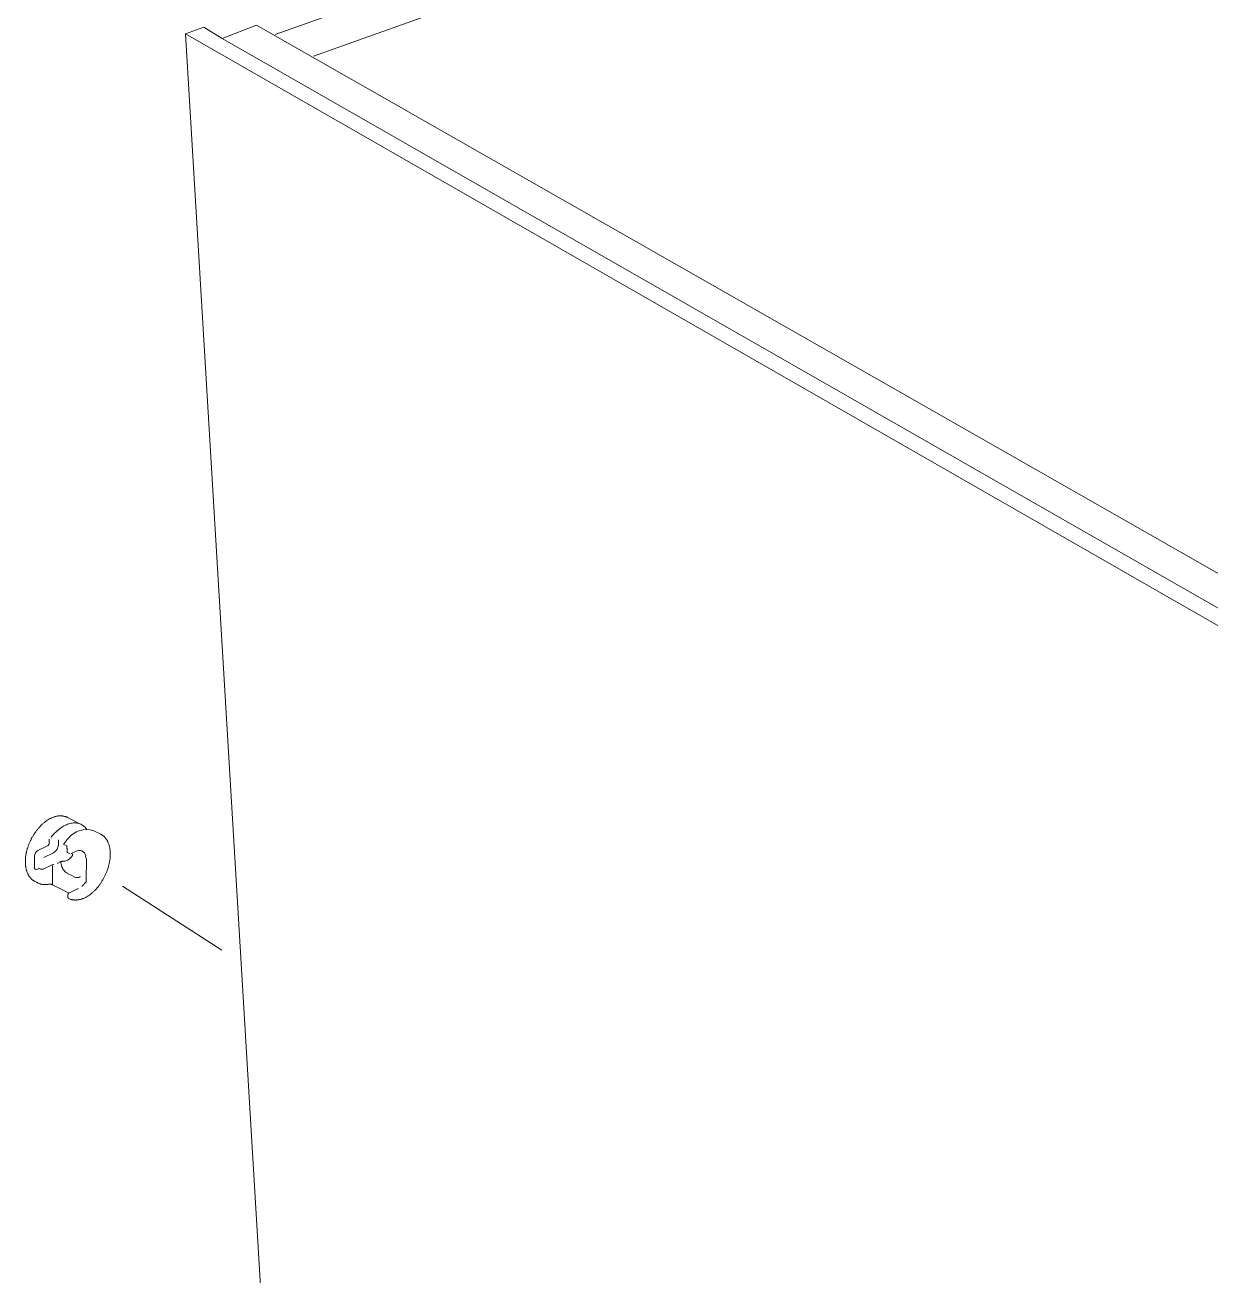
# Model space of a CAD drawing. Header units: metres. Extents: x -11.5 to 7.4, y -3.8 to 5.9.
# Drawn here: x 5.5119 to 5.6079, y 0.9827 to 1.0839 of the extents above; entities that cross this region are included whole.
import ezdxf

# ---------------------------------------------------------------- set-up
doc = ezdxf.new("R2010")
doc.units = ezdxf.units.M
doc.header["$MEASUREMENT"] = 0
doc.layers.add('PDF7_Geometry_Num_Penna__7_Num_Penna__7', color=7, linetype='Continuous', lineweight=18)

msp = doc.modelspace()

# ---------------------------------------------------------------- linework, layer by layer
at = {"layer": 'PDF7_Geometry_Num_Penna__7_Num_Penna__7', "color": 7, "linetype": 'Continuous', "lineweight": 18, "flags": 128}
for points in [[(5.532183121035796, 1.083144689148631), (5.715597877033979, 1.148167068437655)], [(5.53528792490477, 1.081388908002927), (5.71878499082232, 1.146708585806684)], [(5.53068053503012, 1.083894569369272), (5.527894282834163, 1.082839282492585)], [(5.535262126273325, 1.081282150808998), (5.530681026432623, 1.083893955116141)], [(5.526415529849919, 1.083743954501888), (5.52491183818861, 1.08320955427912)], [(5.524912206740487, 1.083210168532249), (5.698524711296198, 0.9836950190025622)], [(5.531457933790966, 0.9741694271696719), (5.52491245244174, 1.0832104142335)], [(5.527894774236668, 1.082839405343211), (5.526415652700543, 1.08374358595001)], [(5.700022383276835, 0.9843663976732362), (5.527895142788546, 1.082839773895088)], [(5.699185033410538, 0.987824519942369), (5.53526175772145, 1.081281905107746)], [(5.516477651316427, 1.019205975230885), (5.515363396139296, 1.019769859603874)], [(5.513885134557555, 1.017721325416593), (5.513886363063813, 1.017998967831181)], [(5.512973951465074, 1.017100561203798), (5.513749138914656, 1.017483855156682)], [(5.51464570278265, 1.017949950431438), (5.514644474276389, 1.017614568222665)], [(5.51508538517283, 1.017581644254918), (5.515324943893384, 1.017462479147771)], [(5.515332560632189, 1.017253510233076), (5.51533133212593, 1.016989381387339)], [(5.515663028815924, 1.01684073212997), (5.516018067124845, 1.017010265993746)], [(5.51422579934324, 1.016902525994809), (5.51345306890618, 1.016520460548186)], [(5.515369170118715, 1.016925376211232), (5.515596443776676, 1.016809896622863)], [(5.515789073558123, 1.016727463852868), (5.515723962726385, 1.016845400453755)], [(5.516900011768353, 1.016370459933934), (5.516892640730799, 1.014681263827478)], [(5.513017686287904, 1.01567524824183), (5.513222846833198, 1.015569596703535)], [(5.513398646078894, 1.015569105301032), (5.514172605022218, 1.015952399253915)], [(5.51415258037019, 1.015861244089479), (5.514146437838892, 1.014348952884355)], [(5.515378752467539, 1.015236180104777), (5.5156662229322, 1.015089987859928)], [(5.512741149528949, 1.014582369073611), (5.512997907337132, 1.014452147410132)], [(5.514161671316508, 1.014318977331629), (5.515497057620301, 1.013644527395307)], [(5.516181949859829, 1.013983717973484), (5.515471873241989, 1.013631136677081)], [(5.527849810907581, 1.009018709926767), (5.519835036072301, 1.01419809231572)], [(5.515403936845852, 1.013506197590518), (5.515403936845852, 1.013278923932559)], [(5.515433912398578, 1.01322609816341), (5.515538335430614, 1.013173272394263)]]:
    msp.add_lwpolyline(points, dxfattribs=at)
for points in [[(5.513280832328633, 1.019172314159381, 0.01086728291438765), (5.513194836890488, 1.019088775733752, 0.01972415127936728), (5.513043806088168, 1.018925481411912)], [(5.514054668421331, 1.01818975485324, -0.03148079243421309), (5.514419534780323, 1.018577962831161), (5.514511672749766, 1.018666415281825), (5.514602582212948, 1.018746268188678), (5.51469840570117, 1.018823664083008), (5.51479545769565, 1.018896145952303), (5.51489128118387, 1.018963713796562), (5.514987104672093, 1.019023910603265), (5.51508538517283, 1.019080421891189), (5.515182437167311, 1.019132019154078), (5.51528071766805, 1.019176245379411), (5.51537654115627, 1.019216786085965), (5.515474821657012, 1.019248727248705), (5.51557064514523, 1.019279439905187), (5.51566646863345, 1.019299096005335), (5.515759835109153, 1.019313838080445), (5.515851973078597, 1.019324894636778), (5.515944111048039, 1.019327351649297), (5.516032563498705, 1.019324894636778), (5.51611978744311, 1.019316295092964), (5.516204554374999, 1.019300324511593), (5.516289321306887, 1.019280668411445), (5.516369174213738, 1.019254869780002), (5.516446570108068, 1.019221700111003), (5.516522737496139, 1.019182387910707), (5.516595219365437, 1.019138161685373), (5.516662787209695, 1.019087792928745), (5.516729126547695, 1.019033738653338), (5.516790551860653, 1.018971084834117), (5.516848291654838, 1.018904745496119), (5.516902345930246, 1.018833492133083), (5.516915859499099, 1.018815064539194)], [(5.514918431172198, 1.019894675839812, 0.03227284146736561), (5.514831207227793, 1.019897132852322, 0.02173913045173973), (5.514746440295907, 1.019897132852321)], [(5.512721861980681, 1.018506463766874, 0.008033119494167578), (5.512651837123904, 1.018400812228578, 0.009866671490608986), (5.512584269279646, 1.018291475171506)], [(5.518171024344165, 1.018342089629387, 0.04069256450600081), (5.518064881403365, 1.018404006344853), (5.517489940474039, 1.018692705315773)], [(5.518474465390193, 1.018058304683501, 0.008499864683543976), (5.518421639621049, 1.018124644021503, 0.007498908691388089), (5.518361442814344, 1.018186069334464)], [(5.512342253546576, 1.01783324233681, 0.006607375735060957), (5.512291884789947, 1.017715305735923, -0.003883524777155787), (5.512242744539577, 1.017596140628776, 0.006698302199196773), (5.512197289807984, 1.017475747015371, -0.002369999060976282), (5.512155520595172, 1.017355353401966)], [(5.518615743610008, 1.017831031025543, 0.008945161598586519), (5.518572745890932, 1.017910883932393, 0.01733663665351279), (5.518524834146822, 1.017987051320465)], [(5.518830732205375, 1.016950192037668, 0.007796109122328188), (5.51882213266156, 1.017058300588481, 0.01686905979636603), (5.518811076105221, 1.017166409139294, 0.02455081155945259), (5.518795105523857, 1.017270832171331)], [(5.511973701668802, 1.016512598108128, 0.009703244276511851), (5.511963873618729, 1.016394661507241, 0.01607272599818924), (5.511957724055796, 1.016166451943398, 0.0002714297367447674), (5.51196141660621, 1.016054365273432)], [(5.513086728339674, 1.015640481514693), (5.512965966174395, 1.01557930190298, -0.6505172257050158), (5.512690780772322, 1.015782005435758), (5.512694466291098, 1.016625989235855)], [(5.514532311654921, 1.016041711658962), (5.514832067182176, 1.01618913241007, 0.06699698004990545), (5.51487137938247, 1.015908173028582, 0.05777009115554696), (5.51498931598336, 1.015630530613993)], [(5.515157252788995, 1.016237904108562, 0.04021845851875148), (5.515305902046361, 1.016279673321376, 0.04947826748402127), (5.515461922341286, 1.016358297721972, 0.06025932371251258), (5.515615485623696, 1.016486062372926)], [(5.512065839638247, 1.015435198118774, -0.008942460816176364), (5.512037583994285, 1.015529793100737, 0.008727234872297132), (5.512013013869099, 1.015629302107735)], [(5.512173948189059, 1.015169840766778, -0.008667212102543455), (5.512133407482501, 1.015253379192408, 0.01422564857817739), (5.512097780800987, 1.015343060149332)], [(5.51221940292065, 1.015088759353669, 0.02836742568271419), (5.512266086158505, 1.015012591965599, 0.005823183634148869), (5.512316454915132, 1.014938881590042)], [(5.515666714334703, 1.015089742158677), (5.515956641811883, 1.014943549913827, 0.09882084298787557), (5.516148043087075, 1.014896743825353)], [(5.51808994293105, 1.014488265494152, 0.009959194576694705), (5.51815751077531, 1.014596374044964, -0.007410280293768034), (5.51822262160705, 1.014705711102039, -0.003469320391423833), (5.518287732438793, 1.014819962184147, 0.009733173642902588), (5.518347929245495, 1.014932984759996, -0.003137922198722796), (5.518405669039678, 1.015049692854626)], [(5.518458494808824, 1.015168857961771, 0.02909906390344892), (5.518510092071718, 1.015286794562658, 0.01603246717846136), (5.518556775309566, 1.015405959669804)], [(5.51365233262143, 1.014331999497979, 0.03241826069644679), (5.513739556565834, 1.014340599041788, 0.03466329532913995), (5.513825552003983, 1.014354112610643)], [(5.517542029139433, 1.013816272570349, 0.01032565406847337), (5.517625567565059, 1.013903496514756, 0.01023757399427505), (5.517707877484428, 1.013993177471679)]]:
    msp.add_lwpolyline(points, format="xyb", dxfattribs=at)
msp.add_lwpolyline([(5.514145455033889, 1.01593925423694), (5.514151597565181, 1.015904856061681)], close=True, dxfattribs=at)
at = {"layer": 'PDF7_Geometry_Num_Penna__7_Num_Penna__7', "color": 7, "linetype": 'Continuous', "lineweight": 18}
for centre, radius, start, end in [((5.514594739782751, 1.017901182913416), 0.001826624050266901, 128.4960861160245, 132.1874056647796), ((5.522002433371574, 1.007730851440938), 0.01441548389143765, 125.0233631411873, 125.4717869752164), ((5.514635343959805, 1.018512814401691), 0.001337198228885228, 113.4162006775855, 117.9141822427796), ((5.511834087048111, 1.028353440525976), 0.008886995765332806, 286.038641929002, 286.657701165554), ((5.514692516911548, 1.019149390574309), 0.0007412342259414118, 92.76505507237444, 99.74301041897282), ((5.517279185107604, 1.015289543344544), 0.005582244230575739, 142.1432177724971, 143.4571579954776), ((5.518212072927311, 1.015325039834531), 0.003903421179115796, 135.3831017003723, 143.1245711718556), ((5.517660110771711, 1.017515367478914), 0.0009704028172974333, 48.6474984799447, 53.49741434072833), ((5.514901544351696, 1.017573868838088), 0.0001738133128430519, 9.244563349896888, 13.37530180522263), ((5.517098373220135, 1.017076679399847), 0.001696194957473196, 20.03592942626155, 23.29598801933671), ((5.516646980227007, 1.016902413584567), 0.002180582977703516, 15.11669467152652, 17.74190823472151), ((5.487956553312332, 1.020943385095281), 0.02441299840082145, 350.1115499200944, 350.4011675057229), ((5.515013261618554, 1.01547831185797), 0.0007438093960772107, 96.71452064953664, 98.8158113789985), ((5.514400609431169, 1.017545438532736), 0.001616895602920998, 322.767913363723, 326.6096597607092), ((5.52028455419147, 1.015573343647435), 0.001603337359302515, 164.1363897401175, 168.6096205394737), ((5.49664334323178, 1.020258738555136), 0.02250366562746198, 349.4364597304868, 349.7481176444179), ((5.516503728869738, 1.016696075550555), 0.002322585070569261, 351.9990013450275, 354.9277313546045), ((5.514868648926063, 1.016833725597114), 0.003964860470315301, 356.7281754104834, 358.3985280967742), ((5.512995196092561, 1.015938963871944), 0.001021689153864358, 185.7321416749259, 191.6588640811332), ((5.514001684956423, 1.01655454648046), 0.002351982188349311, 230.0721924385895, 232.0727203751836), ((5.513603980847746, 1.015967893420177), 0.001645459615856382, 262.7236478258346, 265.6907591809672), ((5.514359885680593, 1.017384789757419), 0.003046095229534806, 263.5591354576856, 264.2098574087983), ((5.514180510970853, 1.014779413795699), 0.0004440078371255041, 253.2540955156718, 257.6769943363867), ((5.51402742117607, 1.014037953599808), 0.0003112177074884315, 64.39528310228171, 68.34596137542572), ((5.51618280981401, 1.015234429483968), 0.0003348482067178082, 279.4389954362077, 296.0503478153594), ((5.515331409974134, 1.016063312360572), 0.003155243080299464, 304.0869442937853, 306.1046892807733), ((5.516231634286388, 1.015025837408312), 0.00177817738630015, 309.7043754833884, 313.4624481314966)]:
    msp.add_arc(centre, radius, start, end, dxfattribs=at)
for points in [[(5.513368056273041, 1.01925462407875), (5.513407233875046, 1.01925462407875), (5.513239099263997, 1.01917231415938), (5.513280832328634, 1.01917231415938)], [(5.513547418186889, 1.019403273336119), (5.513586749577908, 1.019403273336119), (5.51341855962796, 1.019330791466819), (5.513457737229966, 1.019330791466819)], [(5.513637099143812, 1.019470841180376), (5.513673954331592, 1.019470841180376), (5.513509813050431, 1.01940327333612), (5.51354741818689, 1.01940327333612)], [(5.513822603588958, 1.019592463300039), (5.513858880944047, 1.019592463300039), (5.513692773027612, 1.019535952012115), (5.513729237113254, 1.019535952012115)], [(5.513915970064662, 1.019647746081707), (5.513952845721863, 1.019647746081707), (5.513785462855882, 1.019592463300039), (5.513822603588957, 1.019592463300039)], [(5.514009336540363, 1.019694429319557), (5.514044018732053, 1.019694429319557), (5.513881353208406, 1.019647746081707), (5.513915970064662, 1.019647746081707)], [(5.514196069491767, 1.019776739238926), (5.514228711714516, 1.019776739238926), (5.514070852978955, 1.019739884051152), (5.514103931522319, 1.019739884051152)], [(5.51428943596747, 1.019812365920444), (5.51432365819183, 1.019812365920444), (5.514161387300085, 1.019776739238926), (5.51419606949177, 1.019776739238926)], [(5.514476168918874, 1.019861506170814), (5.514508695347635, 1.019861506170814), (5.514349327110136, 1.019839393058145), (5.514381573936905, 1.019839393058145)], [(5.514567078382058, 1.019879933764702), (5.514598663180029, 1.019879933764702), (5.514446967658454, 1.019861506170815), (5.514476168918876, 1.019861506170815)], [(5.514746440295907, 1.019897132852332), (5.514777177512689, 1.019897132852332), (5.514626868491609, 1.019889761814774), (5.51465675933898, 1.019889761814774)], [(5.515003198104086, 1.01988361928348), (5.515030668339151, 1.01988361928348), (5.514889936182032, 1.019894675839817), (5.514918431172196, 1.019894675839817)], [(5.515085508023457, 1.01986764870211), (5.515113224387993, 1.01986764870211), (5.514975920838442, 1.01988361928348), (5.515003198104085, 1.01988361928348)], [(5.515166589436566, 1.019849221108221), (5.515194305801104, 1.019849221108221), (5.515058037788398, 1.019867648702108), (5.515085508023462, 1.019867648702108)], [(5.515243985330899, 1.019822193970517), (5.51527117947619, 1.019822193970517), (5.51513939529128, 1.019849221108221), (5.515166589436572, 1.019849221108221)], [(5.515320152718971, 1.019791481314037), (5.515346615553663, 1.019791481314037), (5.515217953749978, 1.019822193970519), (5.515243985330902, 1.019822193970519)], [(5.515363150438045, 1.019768139695111), (5.515378543577358, 1.019768139695111), (5.515302434949728, 1.019791481314034), (5.515320152718966, 1.019791481314034)], [(5.512456504628684, 1.018065430019806), (5.512497709981285, 1.018065430019806), (5.512358206065588, 1.0179511789377), (5.512399993340764, 1.0179511789377)], [(5.512517929941646, 1.018180909608175), (5.512561364196978, 1.018180909608175), (5.51241307037335, 1.018065430019803), (5.512456504628684, 1.018065430019803)], [(5.512584269279646, 1.018291475171506), (5.512628307416565, 1.018291475171506), (5.512473891804722, 1.018180909608174), (5.512517929941644, 1.018180909608174)], [(5.512794343849976, 1.018613343811426), (5.51283762145952, 1.018613343811426), (5.512678237033224, 1.018506463766875), (5.512721861980677, 1.018506463766875)], [(5.512949135638639, 1.018811133319164), (5.512989973078934, 1.018811133319164), (5.512831441742762, 1.018715309830942), (5.512871739744311, 1.018715309830942)], [(5.513028988545489, 1.018909413819904), (5.513072561568762, 1.018909413819904), (5.512906349038941, 1.018811133319165), (5.512949135638642, 1.018811133319165)], [(5.514074693073356, 1.018104619369476), (5.514078577951252, 1.018104619369476), (5.514078863174857, 1.018109533394512), (5.514083292617168, 1.018109533394512)], [(5.517489571922164, 1.018693196718278), (5.516786866341877, 1.018948726020198), (5.515872857685002, 1.01866985509935), (5.515433052444195, 1.018066658526064)], [(5.518100999487388, 1.018383858842201), (5.518115995317366, 1.018383858842201), (5.518042608629017, 1.018405971954865), (5.518058001768317, 1.018405971954865)], [(5.518064881403365, 1.018404006344853), (5.518066618773578, 1.018404006344853), (5.518057510365797, 1.018406463357373), (5.518058738872059, 1.018406463357373)], [(5.518237363682163, 1.018295406391535), (5.518263654864223, 1.018295406391535), (5.518142030555364, 1.018342089629387), (5.51817102434417, 1.018342089629387)], [(5.518361442814344, 1.018186069334463), (5.518387561215678, 1.018186069334463), (5.518272566240237, 1.018243809128648), (5.518301246007632, 1.018243809128648)], [(5.518524834146822, 1.017987051320468), (5.518553116484834, 1.017987051320468), (5.518444726402485, 1.0180583046835), (5.5184744653902, 1.0180583046835)], [(5.512053554575653, 1.01699294405549), (5.512094759928249, 1.01699294405549), (5.511987514159388, 1.016872550442082), (5.512027755944211, 1.016872550442082)], [(5.512085495738395, 1.017112109162636), (5.512125511866576, 1.017112109162636), (5.512012717135359, 1.01699294405549), (5.512053554575657, 1.01699294405549)], [(5.512118665407392, 1.017233731282301), (5.51215985244243, 1.017233731282301), (5.512041646496675, 1.017112109162636), (5.512085495738395, 1.017112109162636)], [(5.512155520595172, 1.017355353401966), (5.512197541974563, 1.017355353401966), (5.512076304202838, 1.017233731282301), (5.512118665407386, 1.017233731282301)], [(5.512399993340761, 1.017951178937697), (5.512443427596093, 1.017951178937697), (5.512298836668418, 1.017833242336811), (5.512342253546571, 1.017833242336811)], [(5.512973951465074, 1.017100561203798), (5.512814245651374, 1.01701825128443), (5.512691395025451, 1.016805719701583), (5.512693852037968, 1.016626357787737)], [(5.513748893213403, 1.017484469409812), (5.513836840877379, 1.017484469409812), (5.513887714420697, 1.017630661654661), (5.513885257408179, 1.017721571117843)], [(5.51422579934324, 1.016902525994809), (5.514466586570049, 1.017027833633253), (5.514653319521454, 1.017343559741876), (5.514644719977638, 1.017615059625168)], [(5.515073100110238, 1.017617762338939), (5.515080471147793, 1.017617762338939), (5.51506894141408, 1.017638646945349), (5.515075557122754, 1.017638646945349)], [(5.515078014135275, 1.017589506694977), (5.515084156666572, 1.017589506694977), (5.515070643097726, 1.017601791757571), (5.515073100110244, 1.017601791757571)], [(5.515075557122756, 1.017638646945346), (5.515082172831431, 1.017638646945346), (5.515076993305671, 1.017657074539237), (5.515084156666564, 1.017657074539237)], [(5.51508538517283, 1.017583364163681), (5.515088132196338, 1.017583364163681), (5.515075557122767, 1.017589506694976), (5.515078014135282, 1.017589506694976)], [(5.515084156666569, 1.017657074539234), (5.515088586108883, 1.017657074539234), (5.515085185813712, 1.01766690258931), (5.51508907069161, 1.01766690258931)], [(5.515317572855828, 1.017373412443977), (5.515325342611628, 1.017373412443977), (5.515306414625211, 1.017352527837568), (5.515313887337052, 1.017352527837568)], [(5.515313887337047, 1.01735252783757), (5.515321258374603, 1.01735252783757), (5.515310409494926, 1.017331643231166), (5.515317572855825, 1.017331643231166)], [(5.515323469685871, 1.017392208589743), (5.515328963732887, 1.017392208589743), (5.515311062977187, 1.017376238008374), (5.515317327154576, 1.017376238008374)], [(5.515327155204648, 1.017416778714928), (5.515334526242206, 1.017416778714928), (5.515314782834805, 1.017392208589745), (5.515323469685873, 1.017392208589745)], [(5.515317572855828, 1.017331643231164), (5.515322486880867, 1.017331643231164), (5.515316193113538, 1.017319358168571), (5.515321258374606, 1.017319358168571)], [(5.515321135523978, 1.017317024006678), (5.515327399701365, 1.017317024006678), (5.515316781693192, 1.017294910894011), (5.515327278055275, 1.017294910894011)], [(5.515318801362087, 1.017375869456495), (5.515320029868344, 1.017375869456495), (5.515317572855825, 1.017374640950235), (5.515317572855825, 1.017374640950235)], [(5.515329612217169, 1.017436434815076), (5.515333497095068, 1.017436434815076), (5.515320891027269, 1.017416778714925), (5.515327155204655, 1.017416778714925)], [(5.515327278055276, 1.017294910894011), (5.515332343316342, 1.017294910894011), (5.51532113552398, 1.017272797781349), (5.515329735067792, 1.017272797781349)], [(5.515327155204648, 1.017448719877668), (5.515331584646958, 1.017448719877668), (5.515324698192124, 1.017436434815074), (5.515329612217164, 1.017436434815074)], [(5.51532592669839, 1.017458547927741), (5.515328673721895, 1.017458547927741), (5.515328383710903, 1.017452405396448), (5.515328383710906, 1.017452405396448)], [(5.515329735067793, 1.017272797781345), (5.515336898428695, 1.017272797781345), (5.515325927902916, 1.017253141681197), (5.5153321920803, 1.017253141681197)], [(5.516859839613677, 1.016673409577462), (5.516760330606677, 1.017053018011566), (5.516386864703865, 1.017200438762674), (5.516018312826094, 1.017010020292491)], [(5.518656284316561, 1.017747492599915), (5.518685972511781, 1.017747492599915), (5.518584957331388, 1.017831031025548), (5.518615743610008, 1.017831031025548)], [(5.51872385216082, 1.017566902179807), (5.518754931184012, 1.017566902179807), (5.51866110021785, 1.017657811642994), (5.518691910998085, 1.017657811642994)], [(5.518775449423707, 1.017372798190847), (5.518809428227925, 1.017372798190847), (5.518717512754421, 1.017471078691583), (5.518752107804785, 1.017471078691583)], [(5.518795105523855, 1.017270832171329), (5.518827258609646, 1.017270832171329), (5.51873999259622, 1.017372798190846), (5.5187754494237, 1.017372798190846)], [(5.51196141660621, 1.016054365273432), (5.511998292263407, 1.016054365273432), (5.511930520132195, 1.015943799710098), (5.511967559137511, 1.015943799710098)], [(5.511988443743913, 1.016631763215274), (5.512028061880343, 1.016631763215274), (5.511933912477026, 1.016512598108128), (5.51197370166881, 1.016512598108128)], [(5.512006871337803, 1.016750928322421), (5.512048076690401, 1.016750928322421), (5.511948654552135, 1.016631763215277), (5.511988443743916, 1.016631763215277)], [(5.514224079434477, 1.015970212594674), (5.514229144695544, 1.015970212594674), (5.514235135990813, 1.01597266960719), (5.514237593003334, 1.01597266960719)], [(5.514237593003328, 1.015972669607191), (5.514242658264399, 1.015972669607191), (5.514243735534624, 1.015971441100932), (5.514247421053399, 1.015971441100932)], [(5.51425602059722, 1.015971441100932), (5.514257757967431, 1.015971441100932), (5.514259197252041, 1.015968984088413), (5.514260934622254, 1.015968984088413)], [(5.514831698630299, 1.016188763858192), (5.514838314338971, 1.016188763858192), (5.514842015226266, 1.016199820414528), (5.514852583236707, 1.016199820414528)], [(5.514852583236705, 1.016199820414525), (5.514860055948543, 1.016199820414525), (5.514866304482208, 1.016207191452083), (5.514873467843111, 1.016207191452083)], [(5.514873467843113, 1.01620719145208), (5.514882411503677, 1.01620719145208), (5.514890322813987, 1.016213333983375), (5.514899266474556, 1.016213333983375)], [(5.514926293612259, 1.016217019502155), (5.514937619880335, 1.016217019502155), (5.514949573958674, 1.016220705020932), (5.51496192029378, 1.016220705020932)], [(5.514961920293779, 1.016220705020932), (5.514985261912703, 1.016220705020932), (5.515008603531626, 1.016224390539713), (5.515031945150553, 1.016224390539713)], [(5.515031945150552, 1.01622439053971), (5.515052973790437, 1.01622439053971), (5.515077399882143, 1.016229304564742), (5.515099512994803, 1.016229304564742)], [(5.51509951299481, 1.016229304564746), (5.51512010651233, 1.016229304564746), (5.515140009881963, 1.016237904108561), (5.515157252789, 1.016237904108561)], [(5.51533133212593, 1.016982133200409), (5.515338703163487, 1.016982133200409), (5.515327544932864, 1.016961248594), (5.515335017644708, 1.016961248594)], [(5.515335017644709, 1.016961248594002), (5.515339447087019, 1.016961248594002), (5.515334673527956, 1.016944049506373), (5.515343617188526, 1.016944049506373)], [(5.515343617188524, 1.016944049506373), (5.515350780549426, 1.016944049506373), (5.515350988226073, 1.016932992950036), (5.515357130757367, 1.016932992950036)], [(5.515357130757375, 1.016932992950039), (5.515362342868012, 1.016932992950039), (5.515364350558892, 1.016925621912481), (5.51536941581996, 1.016925621912481)], [(5.515615485623695, 1.016486062372928), (5.515651112305211, 1.016486062372928), (5.515651836039943, 1.016567143786038), (5.51568796749299, 1.016567143786038)], [(5.515750621312208, 1.016655596236704), (5.515763852729552, 1.016655596236704), (5.515754884273047, 1.016691222918221), (5.515770277412354, 1.016691222918221)], [(5.515770277412356, 1.016691222918221), (5.515783565739288, 1.016691222918221), (5.515773860908634, 1.01672684959974), (5.515788705006245, 1.01672684959974)], [(5.516900011768353, 1.016370459933934), (5.51690369728713, 1.016460140890858), (5.516782937981175, 1.016677586498744), (5.516859471061792, 1.016677586498744)], [(5.51874227975471, 1.016011613255611), (5.518782068946494, 1.016011613255611), (5.51872320676137, 1.016133235375273), (5.518765621373634, 1.016133235375273)], [(5.518787734486301, 1.01625362898868), (5.518826133905483, 1.01625362898868), (5.518762997182233, 1.016372794095825), (5.518803705067665, 1.016372794095825)], [(5.518817218636521, 1.016490730696713), (5.51885683677295, 1.016490730696713), (5.518790109689206, 1.01660743879134), (5.5188270466866, 1.01660743879134)], [(5.51883441772415, 1.016837169461819), (5.518872580594351, 1.016837169461819), (5.51879262870187, 1.016950192037671), (5.518830732205373, 1.016950192037671)], [(5.518831960711632, 1.016722918379709), (5.518871292102654, 1.016722918379709), (5.518797542066956, 1.016837169461816), (5.518834417724152, 1.016837169461816)], [(5.511967559137508, 1.015943799710101), (5.512003270443093, 1.015943799710101), (5.51194157668853, 1.015836919665545), (5.511978615693846, 1.015836919665545)], [(5.511994586275211, 1.015732496633511), (5.512029528586982, 1.015732496633511), (5.51197826646483, 1.015629302107733), (5.512013013869097, 1.015629302107733)], [(5.512065839638245, 1.015435198118774), (5.512100434688611, 1.015435198118774), (5.512065138578235, 1.015343060149331), (5.512097780800987, 1.015343060149331)], [(5.512173948189059, 1.015169840766778), (5.512206404943133, 1.015169840766778), (5.512189061054301, 1.015088759353668), (5.512219402920658, 1.015088759353668)], [(5.513223461086328, 1.015569719554161), (5.513278961839389, 1.015569719554161), (5.513344721448757, 1.015569719554158), (5.513399137481392, 1.015569719554158)], [(5.51417248217159, 1.015953013507044), (5.514176167690368, 1.015953013507044), (5.514179046259583, 1.015959156038341), (5.514185995740433, 1.015959156038341)], [(5.514185995740441, 1.015959156038341), (5.51419225991783, 1.015959156038341), (5.514199110591054, 1.015966527075897), (5.514206880346854, 1.015966527075897)], [(5.514206880346849, 1.015966527075896), (5.514213144524237, 1.015966527075896), (5.514217815257087, 1.015970212594674), (5.514224079434473, 1.015970212594674)], [(5.515167449390947, 1.015393428905961), (5.515262140052283, 1.015393428905961), (5.514886289783224, 1.015630530613992), (5.514989315983358, 1.015630530613992)], [(5.515378752467539, 1.015236180104777), (5.515459516827332, 1.015236180104777), (5.51507363139943, 1.015393428905962), (5.515167449390947, 1.015393428905962)], [(5.516395832799564, 1.014968488590889), (5.516401326846579, 1.014968488590889), (5.516368718354595, 1.014954975022038), (5.516377405205666, 1.014954975022038)], [(5.516405660849635, 1.014975859628445), (5.516408407873143, 1.014975859628445), (5.516390338752565, 1.014968488590889), (5.516395832799571, 1.014968488590889)], [(5.518405669039677, 1.015049692854626), (5.51844908591783, 1.015049692854626), (5.518413776505986, 1.015168857961772), (5.518458494808824, 1.015168857961772)], [(5.518556775309563, 1.015405959669804), (5.518599207709464, 1.015405959669804), (5.518557158759959, 1.015527581789468), (5.518602230041154, 1.015527581789468)], [(5.518602230041154, 1.01552758178947), (5.518644963698041, 1.01552758178947), (5.518598808584565, 1.015647975402875), (5.518641542241455, 1.015647975402875)], [(5.518641542241451, 1.015647975402875), (5.518682379681747, 1.015647975402875), (5.518636376049837, 1.015769597522539), (5.518678397429228, 1.015769597522539)], [(5.518678397429229, 1.015769597522539), (5.518720758633779, 1.015769597522539), (5.518671608569457, 1.015889991135942), (5.518712795604491, 1.015889991135942)], [(5.512316454915132, 1.014938881590042), (5.512345448703939, 1.014938881590042), (5.512342450740629, 1.014871313745782), (5.512372966203055, 1.014871313745782)], [(5.512372966203056, 1.014871313745785), (5.512400764126471, 1.014871313745785), (5.512401119648622, 1.014809888432824), (5.512430705997242, 1.014809888432824)], [(5.512430705997241, 1.014809888432822), (5.512458558160555, 1.014809888432822), (5.512462544961581, 1.014750920132375), (5.512492131310211, 1.014750920132375)], [(5.512556013635683, 1.01469932286949), (5.512585599984305, 1.01469932286949), (5.512597753614909, 1.014652639631642), (5.512623581479938, 1.014652639631642)], [(5.512623581479941, 1.01465263963164), (5.512651595732867, 1.01465263963164), (5.512665121240651, 1.014607184900047), (5.512694834842968, 1.014607184900047)], [(5.512694834842979, 1.014607184900048), (5.512710852604894, 1.014607184900048), (5.512723379403276, 1.014582614774859), (5.512741518080822, 1.014582614774859)], [(5.512877882275603, 1.014522295117533), (5.512953312960086, 1.014522295117533), (5.513062545584562, 1.014393301960311), (5.513138325602565, 1.014393301960311)], [(5.513142502523843, 1.014390967798422), (5.51314741654888, 1.014390967798422), (5.513150950831626, 1.014387282279642), (5.513156016092695, 1.014387282279642)], [(5.513156016092696, 1.014387282279644), (5.513180493906499, 1.014387282279644), (5.51320446711623, 1.014365169166974), (5.513232183480771, 1.014365169166974)], [(5.513232183480767, 1.014365169166977), (5.513259899845306, 1.014365169166977), (5.513285548529343, 1.014345513066828), (5.513313264893886, 1.014345513066828)], [(5.513313264893879, 1.014345513066829), (5.513340735128943, 1.014345513066829), (5.513368436222956, 1.014335685016756), (5.513395574813255, 1.014335685016756)], [(5.513480341745135, 1.01432708547294), (5.513507368882839, 1.01432708547294), (5.513535598944022, 1.014327085472941), (5.513565108677027, 1.014327085472941)], [(5.513565108677023, 1.01432708547294), (5.513593391015031, 1.01432708547294), (5.513622619019106, 1.01433199949798), (5.513652332621427, 1.01433199949798)], [(5.513825552003981, 1.014354112610644), (5.513831694535276, 1.014354112610644), (5.513834049873505, 1.014357798129422), (5.513841522585344, 1.014357798129422)], [(5.513841276884101, 1.014357920980047), (5.513858519791131, 1.014357920980047), (5.513853561946693, 1.014393547661562), (5.51387076103432, 1.014393547661562)], [(5.513841276884101, 1.014357920980047), (5.513846190909135, 1.014357920980047), (5.513853561946691, 1.014359149486306), (5.513859704477991, 1.014359149486306)], [(5.513859704477987, 1.014359149486307), (5.513867177189833, 1.014359149486307), (5.513875405347623, 1.014364063511341), (5.513886731615693, 1.014364063511341)], [(5.513886731615692, 1.014364063511343), (5.513895418466762, 1.014364063511343), (5.513903854219286, 1.014365292017605), (5.51391375875339, 1.014365292017605)], [(5.513946928422394, 1.014365292017603), (5.513959274757499, 1.014365292017603), (5.513972424581771, 1.014361606498829), (5.513982555103907, 1.014361606498829)], [(5.513982555103912, 1.014361606498825), (5.513994840166506, 1.014361606498825), (5.514004174658968, 1.014357920980049), (5.51401818178543, 1.014357920980049)], [(5.514085749629688, 1.014345635917455), (5.514097075897763, 1.014345635917455), (5.51410596592409, 1.014337036373642), (5.514116462286167, 1.014337036373642)], [(5.51411646228617, 1.014337036373641), (5.514125818311096, 1.014337036373641), (5.51413401984709, 1.014327208323567), (5.514142260917608, 1.014327208323567)], [(5.514146683540146, 1.014348952884355), (5.514157808137467, 1.014348952884355), (5.514149326231799, 1.014319468734135), (5.514161425615248, 1.014319468734135)], [(5.516148043087071, 1.01489674382535), (5.516176325425086, 1.01489674382535), (5.516209044276605, 1.014904114862906), (5.516237724044004, 1.014904114862906)], [(5.516268313849855, 1.013976469786553), (5.516295591115504, 1.013976469786553), (5.516154848176638, 1.013983840824108), (5.516182318411704, 1.013983840824108)], [(5.516187723839245, 1.01398470077849), (5.51619047086275, 1.01398470077849), (5.51617912429543, 1.013983472272233), (5.516181581307952, 1.013983472272233)], [(5.516195094876799, 1.013992071816046), (5.516197841900305, 1.013992071816046), (5.516184249098817, 1.013984700778491), (5.516187723839246, 1.013984700778491)], [(5.516330107714692, 1.014933230461249), (5.516336723423366, 1.014933230461249), (5.516343828960199, 1.014941830005063), (5.516350992321098, 1.014941830005063)], [(5.516377405205672, 1.014954975022037), (5.516387901567752, 1.014954975022037), (5.516341702040119, 1.014941461453188), (5.516351606574226, 1.014941461453188)], [(5.516350992321099, 1.014941830005065), (5.516361488683182, 1.014941830005065), (5.516369778388285, 1.014956572080172), (5.516378019458799, 1.014956572080172)], [(5.516653450562123, 1.014346004469333), (5.516714456753065, 1.014346004469333), (5.516491287735901, 1.014182613136852), (5.516553941555125, 1.014182613136852)], [(5.516709838999423, 1.014372417353906), (5.516762104686145, 1.014372417353906), (5.516781158206799, 1.014521066611278), (5.516849888712975, 1.014521066611278)], [(5.516851362920486, 1.014518732449383), (5.516902563783678, 1.014518732449383), (5.516848837710207, 1.014680895275601), (5.516893132133306, 1.014680895275601)], [(5.517707877484428, 1.013993177471679), (5.517747055086429, 1.013993177471679), (5.517747117482054, 1.014085315441121), (5.517788958897538, 1.014085315441121)], [(5.517788958897539, 1.014085315441122), (5.517830017480828, 1.014085315441122), (5.517826056790328, 1.014181138929339), (5.517866354791875, 1.014181138929339)], [(5.517866354791872, 1.014181138929343), (5.517907413375157, 1.014181138929343), (5.517902224178393, 1.01428064793634), (5.517942522179947, 1.01428064793634)], [(5.517942522179945, 1.014280647936342), (5.517983800721502, 1.014280647936342), (5.517976182520199, 1.014383842462118), (5.518017461061759, 1.014383842462118)], [(5.518017461061756, 1.014383842462117), (5.518059031070599, 1.014383842462117), (5.51804694521198, 1.01448826549415), (5.518089942931049, 1.01448826549415)], [(5.515410202227773, 1.013552880828368), (5.51541914588834, 1.013552880828368), (5.515396688658928, 1.013525853690662), (5.515405288202746, 1.013525853690662)], [(5.515405288202736, 1.013525853690664), (5.515412760914579, 1.013525853690664), (5.515398994435415, 1.01350619759052), (5.515404059696481, 1.01350619759052)], [(5.515420030277847, 1.013577450953552), (5.515428271348367, 1.013577450953552), (5.515400071705631, 1.013552880828368), (5.515410202227771, 1.013552880828368)], [(5.515403322592721, 1.013278801081932), (5.515424351232603, 1.013278801081932), (5.515415323199345, 1.013225975312786), (5.5154340352492, 1.013225975312786)], [(5.515403322592721, 1.013278801081932), (5.515414447190047, 1.013278801081932), (5.515409937149164, 1.013256687969267), (5.515419293174094, 1.013256687969267)], [(5.515433543846699, 1.013598335559961), (5.515441410124903, 1.013598335559961), (5.515412260522046, 1.013577450953548), (5.515420030277846, 1.013577450953548)], [(5.515419538875344, 1.013257179371768), (5.515431823937935, 1.013257179371768), (5.515423292856427, 1.013226466715287), (5.515434280950454, 1.013226466715287)], [(5.51544951442807, 1.013616763153849), (5.515457380706278, 1.013616763153849), (5.515425302776183, 1.013598335559959), (5.515433543846698, 1.013598335559959)], [(5.515470399034475, 1.013631505228959), (5.515478168790272, 1.013631505228959), (5.515439090206801, 1.01361676315385), (5.515449514428077, 1.01361676315385)], [(5.515546689273176, 1.013170815381745), (5.515552183320186, 1.013170815381745), (5.515552358627097, 1.013164672850445), (5.515558974335774, 1.013164672850445)], [(5.51555897433577, 1.013164672850448), (5.515584300641111, 1.013164672850448), (5.515609489760052, 1.013138874219006), (5.515635141723843, 1.013138874219006)], [(5.515635141723841, 1.013138874219004), (5.51566553329025, 1.013138874219004), (5.515690620661511, 1.013117989612597), (5.515717451643211, 1.013117989612597)], [(5.51571745164321, 1.013117989612597), (5.51574784320962, 1.013117989612597), (5.51577128557788, 1.013100790524969), (5.515802218575092, 1.013100790524969)], [(5.515802218575098, 1.013100790524968), (5.515828481039309, 1.013100790524968), (5.515857394731309, 1.013090962474892), (5.515885757000722, 1.013090962474892)], [(5.515885757000724, 1.013090962474894), (5.515914251990885, 1.013090962474894), (5.515945847181976, 1.013083591437336), (5.515974209451388, 1.013083591437336)], [(5.515974209451389, 1.013083591437338), (5.516003693601609, 1.013083591437338), (5.516033075553427, 1.013084819943596), (5.516062661902054, 1.013084819943596)], [(5.516062661902057, 1.013084819943598), (5.516092171635061, 1.013084819943598), (5.516121426079533, 1.013089733968632), (5.516154799871503, 1.013089733968632)], [(5.516154799871501, 1.013089733968634), (5.5161843096045, 1.013089733968634), (5.516213665973538, 1.013098333512447), (5.516243252322158, 1.013098333512447)], [(5.516243252322163, 1.01309833351245), (5.516275569276215, 1.01309833351245), (5.516304113676508, 1.01311553260008), (5.516337847304128, 1.01311553260008)], [(5.516337847304126, 1.013115532600079), (5.516369168191066, 1.013115532600079), (5.516397234975608, 1.013137645712742), (5.516431213779827, 1.013137645712742)], [(5.516431213779827, 1.013137645712744), (5.516464632763136, 1.013137645712744), (5.516493867599054, 1.013163444344189), (5.516524580255534, 1.013163444344189)], [(5.516524580255529, 1.013163444344189), (5.516557999238839, 1.013163444344189), (5.51658666834892, 1.013196614013191), (5.516621632250012, 1.013196614013191)], [(5.516621632250009, 1.013196614013189), (5.516653121336252, 1.013196614013189), (5.516679287420127, 1.013234697707227), (5.516714998725706, 1.013234697707227)], [(5.51671499872571, 1.013234697707225), (5.516748077269074, 1.013234697707225), (5.516772914470796, 1.013274009907519), (5.516807136695157, 1.013274009907519)], [(5.516807136695155, 1.01327400990752), (5.516809883718662, 1.01327400990752), (5.516811760709206, 1.013278923932555), (5.516814507732714, 1.013278923932555)], [(5.516814753433962, 1.01327941533506), (5.516819182876272, 1.01327941533506), (5.516821380547981, 1.013284329360095), (5.516825809990287, 1.013284329360095)], [(5.516825809990294, 1.013284329360099), (5.516858774272369, 1.013284329360099), (5.516881518943773, 1.013334698116727), (5.516916719453479, 1.013334698116727)], [(5.516916719453478, 1.013334698116727), (5.516952430759061, 1.013334698116727), (5.516971923058977, 1.013391209404655), (5.517010085929178, 1.013391209404655)], [(5.517010085929181, 1.013391209404651), (5.517045286438882, 1.013391209404651), (5.517062626153031, 1.013450177705096), (5.517099766886102, 1.013450177705096)], [(5.517190676349291, 1.013514060030577), (5.517229056111742, 1.013514060030577), (5.517241523663488, 1.013584084887355), (5.517279128799948, 1.013584084887355)], [(5.517279128799952, 1.013584084887353), (5.517317704678977, 1.013584084887353), (5.517329201488169, 1.013657795262907), (5.517367581250619, 1.013657795262907)], [(5.517454805195028, 1.013735191157239), (5.517495716482473, 1.013735191157239), (5.517501117851983, 1.013816272570351), (5.51754202913943, 1.013816272570351)]]:
    msp.add_open_spline(points, degree=3, dxfattribs=at)

doc.saveas('drawing.dxf')
